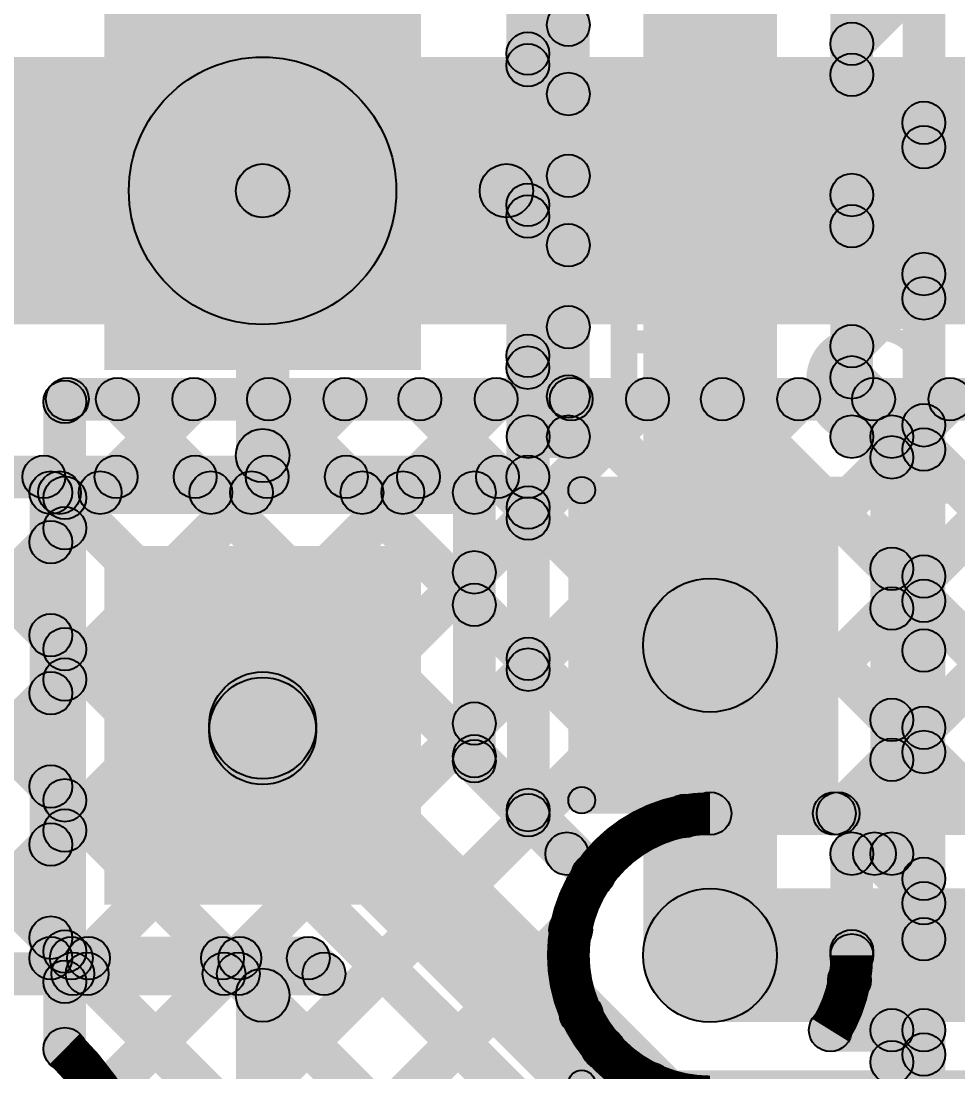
# Model space of a CAD drawing. Header units: millimetres. Extents: x 0.01 to 3.4, y 0.01 to 2.05.
# Drawn here: x 1.2771 to 1.4524, y 1.6212 to 1.8177 of the extents above; entities that cross this region are included whole.
import ezdxf

# ---------------------------------------------------------------- set-up
doc = ezdxf.new("R2010")
doc.units = ezdxf.units.MM
doc.header["$MEASUREMENT"] = 0
for name, color, linetype in [('BottomLayer', 5, 'Continuous'), ('TopLayer', 1, 'Continuous'), ('TopOverlay', 2, 'Continuous'), ('TopPaste', 8, 'Continuous'), ('TopSolder', 216, 'Continuous'), ('ViaHoleLayer', 16, 'Continuous')]:
    doc.layers.add(name, color=color, linetype=linetype)

# ---------------------------------------------------------------- blocks, each defined once
blk = doc.blocks.new('RES_0805_13')
at = {"layer": 'TopLayer'}
for points in [[(-0.06, 0.025), (-0.02, 0.025), (-0.02, -0.025), (-0.06, -0.025)], [(0.02, 0.025), (0.06, 0.025), (0.06, -0.025), (0.02, -0.025)]]:
    blk.add_hatch(color=1, dxfattribs=at).paths.add_polyline_path(points)
at = {"layer": 'TopOverlay'}
h = blk.add_hatch(color=2, dxfattribs=at)
edge = h.paths.add_edge_path()
edge.add_arc((-0.064, 0.029), 0.0025, 0, 360)
h = blk.add_hatch(color=2, dxfattribs=at)
edge = h.paths.add_edge_path()
edge.add_arc((-0.064, 0.029), 0.0025, 0, 360)
for points in [[(0.064, 0.0315), (0.064, 0.0265), (-0.064, 0.0265), (-0.064, 0.0315)], [(-0.0665, 0.029), (-0.0615, 0.029), (-0.0615, -0.029), (-0.0665, -0.029)], [(0.0615, 0.029), (0.0665, 0.029), (0.0665, -0.029), (0.0615, -0.029)], [(0.064, -0.0265), (0.064, -0.0315), (-0.064, -0.0315), (-0.064, -0.0265)]]:
    blk.add_hatch(color=2, dxfattribs=at).paths.add_polyline_path(points)
h = blk.add_hatch(color=2, dxfattribs=at)
edge = h.paths.add_edge_path()
edge.add_arc((0.064, 0.029), 0.0025, 0, 360)
h = blk.add_hatch(color=2, dxfattribs=at)
edge = h.paths.add_edge_path()
edge.add_arc((0.064, 0.029), 0.0025, 0, 360)
h = blk.add_hatch(color=2, dxfattribs=at)
edge = h.paths.add_edge_path()
edge.add_arc((-0.064, -0.029), 0.0025, 0, 360)
h = blk.add_hatch(color=2, dxfattribs=at)
edge = h.paths.add_edge_path()
edge.add_arc((-0.064, -0.029), 0.0025, 0, 360)
h = blk.add_hatch(color=2, dxfattribs=at)
edge = h.paths.add_edge_path()
edge.add_arc((0.064, -0.029), 0.0025, 0, 360)
h = blk.add_hatch(color=2, dxfattribs=at)
edge = h.paths.add_edge_path()
edge.add_arc((0.064, -0.029), 0.0025, 0, 360)
at = {"layer": 'TopPaste'}
for points in [[(-0.06, 0.025), (-0.02, 0.025), (-0.02, -0.025), (-0.06, -0.025)], [(0.02, 0.025), (0.06, 0.025), (0.06, -0.025), (0.02, -0.025)]]:
    blk.add_hatch(color=8, dxfattribs=at).paths.add_polyline_path(points)
at = {"layer": 'TopSolder'}
for points in [[(-0.064, 0.029), (-0.016, 0.029), (-0.016, -0.029), (-0.064, -0.029)], [(0.016, 0.029), (0.064, 0.029), (0.064, -0.029), (0.016, -0.029)]]:
    blk.add_hatch(color=216, dxfattribs=at).paths.add_polyline_path(points)
at = {"layer": 'TopOverlay'}
for centre in [(-0.064, 0.029), (-0.064, 0.029), (0.064, 0.029), (0.064, 0.029), (-0.064, -0.029), (-0.064, -0.029), (0.064, -0.029), (0.064, -0.029)]:
    blk.add_circle(centre, 0.0025, dxfattribs=at)
blk = doc.blocks.new('LTV_844S_43')
at = {"layer": 'TopLayer'}
for points in [[(0.20276, 0.22047), (0.15157, 0.22047), (0.15157, 0.27953), (0.20276, 0.27953)], [(0.20276, 0.12047), (0.15157, 0.12047), (0.15157, 0.17953), (0.20276, 0.17953)]]:
    blk.add_hatch(color=1, dxfattribs=at).paths.add_polyline_path(points)
at = {"layer": 'TopPaste'}
for points in [[(0.20276, 0.22047), (0.15157, 0.22047), (0.15157, 0.27953), (0.20276, 0.27953)], [(0.20276, 0.12047), (0.15157, 0.12047), (0.15157, 0.17953), (0.20276, 0.17953)]]:
    blk.add_hatch(color=8, dxfattribs=at).paths.add_polyline_path(points)
at = {"layer": 'TopSolder'}
for points in [[(0.20676, 0.21647), (0.14757, 0.21647), (0.14757, 0.28353), (0.20676, 0.28353)], [(0.20676, 0.11647), (0.14757, 0.11647), (0.14757, 0.18353), (0.20676, 0.18353)]]:
    blk.add_hatch(color=216, dxfattribs=at).paths.add_polyline_path(points)
blk = doc.blocks.new('RES_0805_48')
at = {"layer": 'TopLayer'}
for points in [[(-0.06, 0.025), (-0.02, 0.025), (-0.02, -0.025), (-0.06, -0.025)], [(0.02, 0.025), (0.06, 0.025), (0.06, -0.025), (0.02, -0.025)]]:
    blk.add_hatch(color=1, dxfattribs=at).paths.add_polyline_path(points)
at = {"layer": 'TopOverlay'}
h = blk.add_hatch(color=2, dxfattribs=at)
edge = h.paths.add_edge_path()
edge.add_arc((-0.064, 0.029), 0.0025, 0, 360)
h = blk.add_hatch(color=2, dxfattribs=at)
edge = h.paths.add_edge_path()
edge.add_arc((-0.064, 0.029), 0.0025, 0, 360)
for points in [[(0.064, 0.0315), (0.064, 0.0265), (-0.064, 0.0265), (-0.064, 0.0315)], [(-0.0665, 0.029), (-0.0615, 0.029), (-0.0615, -0.029), (-0.0665, -0.029)], [(0.0615, 0.029), (0.0665, 0.029), (0.0665, -0.029), (0.0615, -0.029)], [(0.064, -0.0265), (0.064, -0.0315), (-0.064, -0.0315), (-0.064, -0.0265)]]:
    blk.add_hatch(color=2, dxfattribs=at).paths.add_polyline_path(points)
h = blk.add_hatch(color=2, dxfattribs=at)
edge = h.paths.add_edge_path()
edge.add_arc((0.064, 0.029), 0.0025, 0, 360)
h = blk.add_hatch(color=2, dxfattribs=at)
edge = h.paths.add_edge_path()
edge.add_arc((0.064, 0.029), 0.0025, 0, 360)
h = blk.add_hatch(color=2, dxfattribs=at)
edge = h.paths.add_edge_path()
edge.add_arc((-0.064, -0.029), 0.0025, 0, 360)
h = blk.add_hatch(color=2, dxfattribs=at)
edge = h.paths.add_edge_path()
edge.add_arc((-0.064, -0.029), 0.0025, 0, 360)
h = blk.add_hatch(color=2, dxfattribs=at)
edge = h.paths.add_edge_path()
edge.add_arc((0.064, -0.029), 0.0025, 0, 360)
h = blk.add_hatch(color=2, dxfattribs=at)
edge = h.paths.add_edge_path()
edge.add_arc((0.064, -0.029), 0.0025, 0, 360)
at = {"layer": 'TopPaste'}
for points in [[(-0.06, 0.025), (-0.02, 0.025), (-0.02, -0.025), (-0.06, -0.025)], [(0.02, 0.025), (0.06, 0.025), (0.06, -0.025), (0.02, -0.025)]]:
    blk.add_hatch(color=8, dxfattribs=at).paths.add_polyline_path(points)
at = {"layer": 'TopSolder'}
for points in [[(-0.064, 0.029), (-0.016, 0.029), (-0.016, -0.029), (-0.064, -0.029)], [(0.016, 0.029), (0.064, 0.029), (0.064, -0.029), (0.016, -0.029)]]:
    blk.add_hatch(color=216, dxfattribs=at).paths.add_polyline_path(points)
at = {"layer": 'TopOverlay'}
for centre in [(-0.064, 0.029), (-0.064, 0.029), (0.064, 0.029), (0.064, 0.029), (-0.064, -0.029), (-0.064, -0.029), (0.064, -0.029), (0.064, -0.029)]:
    blk.add_circle(centre, 0.0025, dxfattribs=at)

msp = doc.modelspace()

# ---------------------------------------------------------------- hatches: boundary and pattern name
at = {"layer": 'BottomLayer'}
h = msp.add_hatch(color=5, dxfattribs=at)
edge = h.paths.add_edge_path()
edge.add_arc((1.24633, 1.786), 0.0315, 0, 360)
for points in [[(1.24633, 1.761), (1.24633, 1.811), (1.693, 1.811), (1.693, 1.761)], [(1.28816, 1.69177), (1.2825, 1.69743), (1.3349, 1.74983), (1.34056, 1.74417)], [(1.28816, 1.66349), (1.2825, 1.66914), (1.36319, 1.74983), (1.36884, 1.74417)], [(1.28816, 1.72006), (1.2825, 1.72571), (1.30662, 1.74983), (1.31228, 1.74417)], [(1.28816, 1.6352), (1.2825, 1.64086), (1.39147, 1.74983), (1.39713, 1.74417)], [(1.28581, 1.743), (1.28581, 1.751), (1.65952, 1.751), (1.65952, 1.743)], [(1.29528, 1.61404), (1.28962, 1.6197), (1.41976, 1.74983), (1.42541, 1.74417)], [(1.29234, 1.74417), (1.298, 1.74983), (1.38699, 1.66084), (1.38133, 1.65518)], [(1.30358, 1.59405), (1.29792, 1.59971), (1.44804, 1.74983), (1.4537, 1.74417)], [(1.32062, 1.74417), (1.32628, 1.74983), (1.40419, 1.67192), (1.39853, 1.66626)], [(1.34891, 1.74417), (1.35456, 1.74983), (1.43206, 1.67233), (1.42641, 1.66667)], [(1.37719, 1.74417), (1.38285, 1.74983), (1.46035, 1.67233), (1.45469, 1.66667)], [(1.40405, 1.66624), (1.39839, 1.67189), (1.47632, 1.74983), (1.48198, 1.74417)], [(1.40548, 1.74417), (1.41113, 1.74983), (1.48863, 1.67233), (1.48298, 1.66667)], [(1.43277, 1.66667), (1.42711, 1.67233), (1.50461, 1.74983), (1.51027, 1.74417)], [(1.43376, 1.74417), (1.43942, 1.74983), (1.51692, 1.67233), (1.51126, 1.66667)], [(1.28933, 1.62548), (1.28133, 1.62548), (1.28133, 1.74652), (1.28933, 1.74652)], [(1.2825, 1.72572), (1.28816, 1.73138), (1.38473, 1.63481), (1.37907, 1.62916)], [(1.2825, 1.69744), (1.28816, 1.7031), (1.42293, 1.56833), (1.41727, 1.56267)], [(1.2825, 1.66916), (1.28816, 1.67481), (1.39729, 1.56568), (1.39163, 1.56003)], [(1.406, 1.6655), (1.406, 1.6735), (1.54532, 1.6735), (1.54532, 1.6655)], [(1.406, 1.6305), (1.406, 1.6555), (1.629, 1.6555), (1.629, 1.6305)], [(1.30089, 1.56308), (1.29523, 1.56874), (1.37711, 1.65061), (1.38276, 1.64495)], [(1.2825, 1.64087), (1.28816, 1.64653), (1.38389, 1.5508), (1.37823, 1.54514)], [(1.28816, 1.52207), (1.2825, 1.52772), (1.3832, 1.62842), (1.38885, 1.62276)], [(1.39216, 1.61607), (1.39781, 1.62173), (1.45121, 1.56833), (1.44555, 1.56267)]]:
    msp.add_hatch(color=5, dxfattribs=at).paths.add_polyline_path(points)
h = msp.add_hatch(color=5, dxfattribs=at)
edge = h.paths.add_edge_path()
edge.add_arc((1.28533, 1.74652), 0.004, 0, 360)
h = msp.add_hatch(color=5, dxfattribs=at)
edge = h.paths.add_edge_path()
edge.add_arc((1.28581, 1.747), 0.004, 0, 360)
h = msp.add_hatch(color=5, dxfattribs=at)
edge = h.paths.add_edge_path()
edge.add_arc((1.29517, 1.747), 0.004, 0, 360)
h = msp.add_hatch(color=5, dxfattribs=at)
edge = h.paths.add_edge_path()
edge.add_arc((1.30945, 1.747), 0.004, 0, 360)
h = msp.add_hatch(color=5, dxfattribs=at)
edge = h.paths.add_edge_path()
edge.add_arc((1.32345, 1.747), 0.004, 0, 360)
h = msp.add_hatch(color=5, dxfattribs=at)
edge = h.paths.add_edge_path()
edge.add_arc((1.33773, 1.747), 0.004, 0, 360)
h = msp.add_hatch(color=5, dxfattribs=at)
edge = h.paths.add_edge_path()
edge.add_arc((1.35174, 1.747), 0.004, 0, 360)
h = msp.add_hatch(color=5, dxfattribs=at)
edge = h.paths.add_edge_path()
edge.add_arc((1.36602, 1.747), 0.004, 0, 360)
h = msp.add_hatch(color=5, dxfattribs=at)
edge = h.paths.add_edge_path()
edge.add_arc((1.38002, 1.747), 0.004, 0, 360)
h = msp.add_hatch(color=5, dxfattribs=at)
edge = h.paths.add_edge_path()
edge.add_arc((1.3943, 1.747), 0.004, 0, 360)
h = msp.add_hatch(color=5, dxfattribs=at)
edge = h.paths.add_edge_path()
edge.add_arc((1.4083, 1.747), 0.004, 0, 360)
h = msp.add_hatch(color=5, dxfattribs=at)
edge = h.paths.add_edge_path()
edge.add_arc((1.42258, 1.747), 0.004, 0, 360)
h = msp.add_hatch(color=5, dxfattribs=at)
edge = h.paths.add_edge_path()
edge.add_arc((1.43659, 1.747), 0.004, 0, 360)
h = msp.add_hatch(color=5, dxfattribs=at)
edge = h.paths.add_edge_path()
edge.add_arc((1.45087, 1.747), 0.004, 0, 360)
h = msp.add_hatch(color=5, dxfattribs=at)
edge = h.paths.add_edge_path()
edge.add_arc((1.28533, 1.72855), 0.004, 0, 360)
h = msp.add_hatch(color=5, dxfattribs=at)
edge = h.paths.add_edge_path()
edge.add_arc((1.28533, 1.72288), 0.004, 0, 360)
h = msp.add_hatch(color=5, dxfattribs=at)
edge = h.paths.add_edge_path()
edge.add_arc((1.28533, 1.70027), 0.004, 0, 360)
h = msp.add_hatch(color=5, dxfattribs=at)
edge = h.paths.add_edge_path()
edge.add_arc((1.28533, 1.6946), 0.004, 0, 360)
h = msp.add_hatch(color=5, dxfattribs=at)
edge = h.paths.add_edge_path()
edge.add_arc((1.28533, 1.67198), 0.004, 0, 360)
h = msp.add_hatch(color=5, dxfattribs=at)
edge = h.paths.add_edge_path()
edge.add_arc((1.40122, 1.66906), 0.004, 0, 360)
h = msp.add_hatch(color=5, dxfattribs=at)
edge = h.paths.add_edge_path()
edge.add_arc((1.40136, 1.66909), 0.004, 0, 360)
h = msp.add_hatch(color=5, dxfattribs=at)
edge = h.paths.add_edge_path()
edge.add_arc((1.406, 1.6695), 0.004, 0, 360)
h = msp.add_hatch(color=5, dxfattribs=at)
edge = h.paths.add_edge_path()
edge.add_arc((1.406, 1.6695), 0.004, 0, 360)
h = msp.add_hatch(color=5, dxfattribs=at)
edge = h.paths.add_edge_path()
edge.add_arc((1.42924, 1.6695), 0.004, 0, 360)
h = msp.add_hatch(color=5, dxfattribs=at)
edge = h.paths.add_edge_path()
edge.add_arc((1.42994, 1.6695), 0.004, 0, 360)
h = msp.add_hatch(color=5, dxfattribs=at)
edge = h.paths.add_edge_path()
edge.add_arc((1.28533, 1.66632), 0.004, 0, 360)
h = msp.add_hatch(color=5, dxfattribs=at)
edge = h.paths.add_edge_path()
edge.add_arc((1.38416, 1.65801), 0.004, 0, 360)
h = msp.add_hatch(color=5, dxfattribs=at)
edge = h.paths.add_edge_path()
edge.add_arc((1.406, 1.643), 0.0125, 0, 360)
h = msp.add_hatch(color=5, dxfattribs=at)
edge = h.paths.add_edge_path()
edge.add_arc((1.406, 1.643), 0.01181, 0, 360)
h = msp.add_hatch(color=5, dxfattribs=at)
edge = h.paths.add_edge_path()
edge.add_arc((1.37994, 1.64778), 0.004, 0, 360)
h = msp.add_hatch(color=5, dxfattribs=at)
edge = h.paths.add_edge_path()
edge.add_arc((1.28533, 1.6437), 0.004, 0, 360)
h = msp.add_hatch(color=5, dxfattribs=at)
edge = h.paths.add_edge_path()
edge.add_arc((1.28533, 1.63803), 0.004, 0, 360)
h = msp.add_hatch(color=5, dxfattribs=at)
edge = h.paths.add_edge_path()
edge.add_arc((1.3819, 1.63199), 0.004, 0, 360)
h = msp.add_hatch(color=5, dxfattribs=at)
edge = h.paths.add_edge_path()
edge.add_arc((1.38602, 1.62559), 0.004, 0, 360)
h = msp.add_hatch(color=5, dxfattribs=at)
edge = h.paths.add_edge_path()
edge.add_arc((1.28533, 1.62548), 0.004, 0, 360)
h = msp.add_hatch(color=5, dxfattribs=at)
edge = h.paths.add_edge_path()
edge.add_arc((1.28533, 1.62548), 0.004, 0, 360)
h = msp.add_hatch(color=5, dxfattribs=at)
edge = h.paths.add_edge_path()
edge.add_arc((1.39499, 1.6189), 0.004, 0, 360)
at = {"layer": 'TopLayer'}
for points in [[(1.00476, 1.91861), (1.01042, 1.92427), (1.28557, 1.64912), (1.27991, 1.64346)], [(1.4185, 1.701), (1.3935, 1.701), (1.3935, 1.842), (1.4185, 1.842)], [(1.4365, 1.74), (1.4285, 1.74), (1.4285, 1.842), (1.4365, 1.842)], [(1.37592, 1.73247), (1.36792, 1.73247), (1.36792, 1.8386), (1.37592, 1.8386)], [(1.32733, 1.786), (1.31733, 1.786), (1.31733, 1.83553), (1.32733, 1.83553)], [(1.3835, 1.74), (1.3755, 1.74), (1.3755, 1.83102), (1.3835, 1.83102)], [(1.43533, 1.81066), (1.42967, 1.81631), (1.44317, 1.82981), (1.44883, 1.82416)], [(1.45, 1.7), (1.442, 1.7), (1.442, 1.82885), (1.45, 1.82885)], [(1.37475, 1.80665), (1.36909, 1.8123), (1.37667, 1.81988), (1.38233, 1.81422)], [(1.36909, 1.80884), (1.37475, 1.8145), (1.38233, 1.80692), (1.37667, 1.80126)], [(1.24633, 1.761), (1.24633, 1.811), (1.32233, 1.811), (1.32233, 1.761)], [(1.42967, 1.80483), (1.43533, 1.81049), (1.44883, 1.79699), (1.44317, 1.79133)], [(1.43533, 1.78237), (1.42967, 1.78803), (1.44317, 1.80153), (1.44883, 1.79587)], [(1.32233, 1.781), (1.32233, 1.791), (1.36792, 1.791), (1.36792, 1.781)], [(1.37475, 1.77836), (1.36909, 1.78402), (1.37667, 1.7916), (1.38233, 1.78594)], [(1.32733, 1.73647), (1.31733, 1.73647), (1.31733, 1.786), (1.32733, 1.786)], [(1.36909, 1.78055), (1.37475, 1.78621), (1.38233, 1.77863), (1.37667, 1.77298)], [(1.42967, 1.77654), (1.43533, 1.7822), (1.44883, 1.7687), (1.44317, 1.76304)], [(1.43533, 1.75409), (1.42967, 1.75974), (1.44317, 1.77324), (1.44883, 1.76759)], [(1.37475, 1.75008), (1.36909, 1.75573), (1.37667, 1.76331), (1.38233, 1.75766)], [(1.36909, 1.75227), (1.37475, 1.75793), (1.38233, 1.75035), (1.37667, 1.74469)], [(1.42967, 1.74826), (1.43533, 1.75392), (1.44883, 1.74042), (1.44317, 1.73476)], [(1.372, 1.736), (1.372, 1.744), (1.3795, 1.744), (1.3795, 1.736)], [(1.4325, 1.736), (1.4325, 1.744), (1.44, 1.744), (1.44, 1.736)], [(1.44283, 1.7333), (1.43717, 1.73896), (1.44317, 1.74496), (1.44883, 1.7393)], [(1.21753, 1.73413), (1.22319, 1.73979), (1.28557, 1.6774), (1.27991, 1.67175)], [(1.376, 1.66922), (1.368, 1.66922), (1.368, 1.74), (1.376, 1.74)], [(1.444, 1.662), (1.436, 1.662), (1.436, 1.74), (1.444, 1.74)], [(1.27274, 1.72847), (1.27274, 1.73647), (1.37192, 1.73647), (1.37192, 1.72847)], [(1.25166, 1.72828), (1.25732, 1.73394), (1.28557, 1.70569), (1.27991, 1.70003)], [(1.27858, 1.72964), (1.28424, 1.7353), (1.28718, 1.73236), (1.28153, 1.7267)], [(1.2948, 1.7267), (1.28915, 1.73236), (1.29209, 1.7353), (1.29775, 1.72964)], [(1.30687, 1.72964), (1.31252, 1.7353), (1.31547, 1.73236), (1.30981, 1.7267)], [(1.32309, 1.7267), (1.31743, 1.73236), (1.32038, 1.7353), (1.32603, 1.72964)], [(1.33515, 1.72964), (1.34081, 1.7353), (1.34375, 1.73236), (1.3381, 1.7267)], [(1.35137, 1.7267), (1.34571, 1.73236), (1.34866, 1.7353), (1.35432, 1.72964)], [(1.36344, 1.72964), (1.36909, 1.7353), (1.37483, 1.72956), (1.36917, 1.72391)], [(1.28274, 1.72553), (1.28274, 1.73353), (1.36192, 1.73353), (1.36192, 1.72553)], [(1.28674, 1.64247), (1.27874, 1.64247), (1.27874, 1.72953), (1.28674, 1.72953)], [(1.36592, 1.6793), (1.35792, 1.6793), (1.35792, 1.72953), (1.36592, 1.72953)], [(1.36475, 1.71179), (1.35909, 1.71745), (1.36917, 1.72753), (1.37483, 1.72187)], [(1.01042, 1.44232), (1.00476, 1.44797), (1.27991, 1.72312), (1.28557, 1.71746)], [(1.43717, 1.71248), (1.44283, 1.71813), (1.44883, 1.71213), (1.44317, 1.70648)], [(1.44283, 1.70502), (1.43717, 1.71068), (1.44317, 1.71668), (1.44883, 1.71102)], [(1.35909, 1.7057), (1.36475, 1.71136), (1.37483, 1.70128), (1.36917, 1.69562)], [(1.4185, 1.643), (1.3935, 1.643), (1.3935, 1.701), (1.4185, 1.701)], [(1.36475, 1.68351), (1.35909, 1.68917), (1.36917, 1.69924), (1.37483, 1.69359)], [(1.45, 1.646), (1.442, 1.646), (1.442, 1.7), (1.45, 1.7)], [(1.45, 1.646), (1.442, 1.646), (1.442, 1.7), (1.45, 1.7)], [(1.23249, 1.63611), (1.22684, 1.64176), (1.27991, 1.69484), (1.28557, 1.68918)], [(1.31526, 1.67788), (1.3294, 1.69202), (1.41307, 1.60835), (1.39893, 1.59421)], [(1.43717, 1.68419), (1.44283, 1.68985), (1.44883, 1.68385), (1.44317, 1.67819)], [(1.44283, 1.67673), (1.43717, 1.68239), (1.44317, 1.68839), (1.44883, 1.68273)], [(1.33233, 1.68495), (1.31233, 1.68495), (1.31233, 1.686), (1.33233, 1.686)], [(1.35909, 1.67742), (1.36475, 1.68307), (1.37483, 1.673), (1.36917, 1.66734)], [(1.35909, 1.67647), (1.36475, 1.68213), (1.37483, 1.67205), (1.36917, 1.66639)], [(1.36917, 1.66639), (1.37483, 1.67205), (1.38205, 1.66483), (1.37639, 1.65917)], [(1.26187, 1.63719), (1.25621, 1.64285), (1.27991, 1.66655), (1.28557, 1.6609)], [(1.4325, 1.658), (1.4325, 1.666), (1.44, 1.666), (1.44, 1.658)], [(1.43391, 1.65917), (1.43956, 1.66483), (1.44883, 1.65556), (1.44317, 1.64991)], [(1.4365, 1.643), (1.4285, 1.643), (1.4285, 1.662), (1.4365, 1.662)], [(1.43533, 1.64095), (1.42967, 1.64661), (1.44317, 1.66011), (1.44883, 1.65445)], [(1.27991, 1.64346), (1.28557, 1.64912), (1.28939, 1.6453), (1.28373, 1.63964)], [(1.28274, 1.63847), (1.28274, 1.64647), (1.33087, 1.64647), (1.33087, 1.63847)], [(1.28373, 1.63964), (1.28939, 1.6453), (1.29233, 1.64236), (1.28667, 1.6367)], [(1.28966, 1.6367), (1.284, 1.64236), (1.28694, 1.6453), (1.2926, 1.63964)], [(1.31201, 1.63964), (1.31767, 1.6453), (1.32062, 1.64236), (1.31496, 1.6367)], [(1.31794, 1.6367), (1.31228, 1.64236), (1.31523, 1.6453), (1.32088, 1.63964)], [(1.32804, 1.63964), (1.3337, 1.6453), (1.33664, 1.64236), (1.33098, 1.6367)], [(1.45, 1.39748), (1.442, 1.39748), (1.442, 1.646), (1.45, 1.646)], [(1.27274, 1.63553), (1.27274, 1.64353), (1.33381, 1.64353), (1.33381, 1.63553)], [(1.42926, 1.63553), (1.43492, 1.64119), (1.44883, 1.62728), (1.44317, 1.62162)], [(1.32733, 1.586), (1.31733, 1.586), (1.31733, 1.63553), (1.32733, 1.63553)], [(1.4285, 1.625), (1.4285, 1.633), (1.44, 1.633), (1.44, 1.625)], [(1.44283, 1.62017), (1.43717, 1.62582), (1.44317, 1.63182), (1.44883, 1.62617)], [(1.444, 1.551), (1.436, 1.551), (1.436, 1.629), (1.444, 1.629)]]:
    msp.add_hatch(color=1, dxfattribs=at).paths.add_polyline_path(points)
h = msp.add_hatch(color=1, dxfattribs=at)
edge = h.paths.add_edge_path()
edge.add_arc((1.3795, 1.81705), 0.004, 0, 360)
h = msp.add_hatch(color=1, dxfattribs=at)
edge = h.paths.add_edge_path()
edge.add_arc((1.24633, 1.786), 0.0315, 0, 360)
h = msp.add_hatch(color=1, dxfattribs=at)
edge = h.paths.add_edge_path()
edge.add_arc((1.4325, 1.81348), 0.004, 0, 360)
h = msp.add_hatch(color=1, dxfattribs=at)
edge = h.paths.add_edge_path()
edge.add_arc((1.37192, 1.81167), 0.004, 0, 360)
h = msp.add_hatch(color=1, dxfattribs=at)
edge = h.paths.add_edge_path()
edge.add_arc((1.37192, 1.80947), 0.004, 0, 360)
h = msp.add_hatch(color=1, dxfattribs=at)
edge = h.paths.add_edge_path()
edge.add_arc((1.32233, 1.786), 0.025, 0, 360)
h = msp.add_hatch(color=1, dxfattribs=at)
edge = h.paths.add_edge_path()
edge.add_arc((1.32233, 1.786), 0.025, 0, 360)
h = msp.add_hatch(color=1, dxfattribs=at)
edge = h.paths.add_edge_path()
edge.add_arc((1.32233, 1.786), 0.025, 0, 360)
h = msp.add_hatch(color=1, dxfattribs=at)
edge = h.paths.add_edge_path()
edge.add_arc((1.4325, 1.80766), 0.004, 0, 360)
h = msp.add_hatch(color=1, dxfattribs=at)
edge = h.paths.add_edge_path()
edge.add_arc((1.3795, 1.80409), 0.004, 0, 360)
h = msp.add_hatch(color=1, dxfattribs=at)
edge = h.paths.add_edge_path()
edge.add_arc((1.446, 1.7987), 0.004, 0, 360)
h = msp.add_hatch(color=1, dxfattribs=at)
edge = h.paths.add_edge_path()
edge.add_arc((1.446, 1.79416), 0.004, 0, 360)
h = msp.add_hatch(color=1, dxfattribs=at)
edge = h.paths.add_edge_path()
edge.add_arc((1.3795, 1.78877), 0.004, 0, 360)
h = msp.add_hatch(color=1, dxfattribs=at)
edge = h.paths.add_edge_path()
edge.add_arc((1.32233, 1.786), 0.005, 0, 360)
h = msp.add_hatch(color=1, dxfattribs=at)
edge = h.paths.add_edge_path()
edge.add_arc((1.32233, 1.786), 0.005, 0, 360)
h = msp.add_hatch(color=1, dxfattribs=at)
edge = h.paths.add_edge_path()
edge.add_arc((1.32233, 1.786), 0.005, 0, 360)
h = msp.add_hatch(color=1, dxfattribs=at)
edge = h.paths.add_edge_path()
edge.add_arc((1.36792, 1.786), 0.005, 0, 360)
h = msp.add_hatch(color=1, dxfattribs=at)
edge = h.paths.add_edge_path()
edge.add_arc((1.4325, 1.7852), 0.004, 0, 360)
h = msp.add_hatch(color=1, dxfattribs=at)
edge = h.paths.add_edge_path()
edge.add_arc((1.37192, 1.78338), 0.004, 0, 360)
h = msp.add_hatch(color=1, dxfattribs=at)
edge = h.paths.add_edge_path()
edge.add_arc((1.37192, 1.78119), 0.004, 0, 360)
h = msp.add_hatch(color=1, dxfattribs=at)
edge = h.paths.add_edge_path()
edge.add_arc((1.4325, 1.77937), 0.004, 0, 360)
h = msp.add_hatch(color=1, dxfattribs=at)
edge = h.paths.add_edge_path()
edge.add_arc((1.3795, 1.7758), 0.004, 0, 360)
h = msp.add_hatch(color=1, dxfattribs=at)
edge = h.paths.add_edge_path()
edge.add_arc((1.446, 1.77042), 0.004, 0, 360)
h = msp.add_hatch(color=1, dxfattribs=at)
edge = h.paths.add_edge_path()
edge.add_arc((1.446, 1.76587), 0.004, 0, 360)
h = msp.add_hatch(color=1, dxfattribs=at)
edge = h.paths.add_edge_path()
edge.add_arc((1.3795, 1.76048), 0.004, 0, 360)
h = msp.add_hatch(color=1, dxfattribs=at)
edge = h.paths.add_edge_path()
edge.add_arc((1.4325, 1.75692), 0.004, 0, 360)
h = msp.add_hatch(color=1, dxfattribs=at)
edge = h.paths.add_edge_path()
edge.add_arc((1.37192, 1.7551), 0.004, 0, 360)
h = msp.add_hatch(color=1, dxfattribs=at)
edge = h.paths.add_edge_path()
edge.add_arc((1.37192, 1.75291), 0.004, 0, 360)
h = msp.add_hatch(color=1, dxfattribs=at)
edge = h.paths.add_edge_path()
edge.add_arc((1.4325, 1.75109), 0.004, 0, 360)
h = msp.add_hatch(color=1, dxfattribs=at)
edge = h.paths.add_edge_path()
edge.add_arc((1.3795, 1.74752), 0.004, 0, 360)
h = msp.add_hatch(color=1, dxfattribs=at)
edge = h.paths.add_edge_path()
edge.add_arc((1.446, 1.74213), 0.004, 0, 360)
h = msp.add_hatch(color=1, dxfattribs=at)
edge = h.paths.add_edge_path()
edge.add_arc((1.372, 1.74), 0.004, 0, 360)
h = msp.add_hatch(color=1, dxfattribs=at)
edge = h.paths.add_edge_path()
edge.add_arc((1.372, 1.74), 0.004, 0, 360)
h = msp.add_hatch(color=1, dxfattribs=at)
edge = h.paths.add_edge_path()
edge.add_arc((1.3795, 1.74), 0.004, 0, 360)
h = msp.add_hatch(color=1, dxfattribs=at)
edge = h.paths.add_edge_path()
edge.add_arc((1.3795, 1.74), 0.004, 0, 360)
h = msp.add_hatch(color=1, dxfattribs=at)
edge = h.paths.add_edge_path()
edge.add_arc((1.4325, 1.74), 0.004, 0, 360)
h = msp.add_hatch(color=1, dxfattribs=at)
edge = h.paths.add_edge_path()
edge.add_arc((1.4325, 1.74), 0.004, 0, 360)
h = msp.add_hatch(color=1, dxfattribs=at)
edge = h.paths.add_edge_path()
edge.add_arc((1.44, 1.74), 0.004, 0, 360)
h = msp.add_hatch(color=1, dxfattribs=at)
edge = h.paths.add_edge_path()
edge.add_arc((1.44, 1.74), 0.004, 0, 360)
h = msp.add_hatch(color=1, dxfattribs=at)
edge = h.paths.add_edge_path()
edge.add_arc((1.32233, 1.73647), 0.005, 0, 360)
h = msp.add_hatch(color=1, dxfattribs=at)
edge = h.paths.add_edge_path()
edge.add_arc((1.44, 1.73613), 0.004, 0, 360)
h = msp.add_hatch(color=1, dxfattribs=at)
edge = h.paths.add_edge_path()
edge.add_arc((1.446, 1.73759), 0.004, 0, 360)
h = msp.add_hatch(color=1, dxfattribs=at)
edge = h.paths.add_edge_path()
edge.add_arc((1.28141, 1.73247), 0.004, 0, 360)
h = msp.add_hatch(color=1, dxfattribs=at)
edge = h.paths.add_edge_path()
edge.add_arc((1.29492, 1.73247), 0.004, 0, 360)
h = msp.add_hatch(color=1, dxfattribs=at)
edge = h.paths.add_edge_path()
edge.add_arc((1.3097, 1.73247), 0.004, 0, 360)
h = msp.add_hatch(color=1, dxfattribs=at)
edge = h.paths.add_edge_path()
edge.add_arc((1.3232, 1.73247), 0.004, 0, 360)
h = msp.add_hatch(color=1, dxfattribs=at)
edge = h.paths.add_edge_path()
edge.add_arc((1.33798, 1.73247), 0.004, 0, 360)
h = msp.add_hatch(color=1, dxfattribs=at)
edge = h.paths.add_edge_path()
edge.add_arc((1.35149, 1.73247), 0.004, 0, 360)
h = msp.add_hatch(color=1, dxfattribs=at)
edge = h.paths.add_edge_path()
edge.add_arc((1.36626, 1.73247), 0.004, 0, 360)
h = msp.add_hatch(color=1, dxfattribs=at)
edge = h.paths.add_edge_path()
edge.add_arc((1.37192, 1.73247), 0.004, 0, 360)
h = msp.add_hatch(color=1, dxfattribs=at)
edge = h.paths.add_edge_path()
edge.add_arc((1.37192, 1.73247), 0.004, 0, 360)
h = msp.add_hatch(color=1, dxfattribs=at)
edge = h.paths.add_edge_path()
edge.add_arc((1.28274, 1.72953), 0.004, 0, 360)
h = msp.add_hatch(color=1, dxfattribs=at)
edge = h.paths.add_edge_path()
edge.add_arc((1.28274, 1.72953), 0.004, 0, 360)
h = msp.add_hatch(color=1, dxfattribs=at)
edge = h.paths.add_edge_path()
edge.add_arc((1.28436, 1.72953), 0.004, 0, 360)
h = msp.add_hatch(color=1, dxfattribs=at)
edge = h.paths.add_edge_path()
edge.add_arc((1.29197, 1.72953), 0.004, 0, 360)
h = msp.add_hatch(color=1, dxfattribs=at)
edge = h.paths.add_edge_path()
edge.add_arc((1.31264, 1.72953), 0.004, 0, 360)
h = msp.add_hatch(color=1, dxfattribs=at)
edge = h.paths.add_edge_path()
edge.add_arc((1.32026, 1.72953), 0.004, 0, 360)
h = msp.add_hatch(color=1, dxfattribs=at)
edge = h.paths.add_edge_path()
edge.add_arc((1.34092, 1.72953), 0.004, 0, 360)
h = msp.add_hatch(color=1, dxfattribs=at)
edge = h.paths.add_edge_path()
edge.add_arc((1.34854, 1.72953), 0.004, 0, 360)
h = msp.add_hatch(color=1, dxfattribs=at)
edge = h.paths.add_edge_path()
edge.add_arc((1.36192, 1.72953), 0.004, 0, 360)
h = msp.add_hatch(color=1, dxfattribs=at)
edge = h.paths.add_edge_path()
edge.add_arc((1.36192, 1.72953), 0.004, 0, 360)
h = msp.add_hatch(color=1, dxfattribs=at)
edge = h.paths.add_edge_path()
edge.add_arc((1.372, 1.72674), 0.004, 0, 360)
h = msp.add_hatch(color=1, dxfattribs=at)
edge = h.paths.add_edge_path()
edge.add_arc((1.372, 1.7247), 0.004, 0, 360)
h = msp.add_hatch(color=1, dxfattribs=at)
edge = h.paths.add_edge_path()
edge.add_arc((1.28274, 1.72029), 0.004, 0, 360)
h = msp.add_hatch(color=1, dxfattribs=at)
edge = h.paths.add_edge_path()
edge.add_arc((1.36192, 1.71462), 0.004, 0, 360)
h = msp.add_hatch(color=1, dxfattribs=at)
edge = h.paths.add_edge_path()
edge.add_arc((1.44, 1.7153), 0.004, 0, 360)
h = msp.add_hatch(color=1, dxfattribs=at)
edge = h.paths.add_edge_path()
edge.add_arc((1.446, 1.71385), 0.004, 0, 360)
h = msp.add_hatch(color=1, dxfattribs=at)
edge = h.paths.add_edge_path()
edge.add_arc((1.36192, 1.70853), 0.004, 0, 360)
h = msp.add_hatch(color=1, dxfattribs=at)
edge = h.paths.add_edge_path()
edge.add_arc((1.406, 1.701), 0.0125, 0, 360)
h = msp.add_hatch(color=1, dxfattribs=at)
edge = h.paths.add_edge_path()
edge.add_arc((1.406, 1.701), 0.0125, 0, 360)
h = msp.add_hatch(color=1, dxfattribs=at)
edge = h.paths.add_edge_path()
edge.add_arc((1.446, 1.7093), 0.004, 0, 360)
h = msp.add_hatch(color=1, dxfattribs=at)
edge = h.paths.add_edge_path()
edge.add_arc((1.44, 1.70785), 0.004, 0, 360)
h = msp.add_hatch(color=1, dxfattribs=at)
edge = h.paths.add_edge_path()
edge.add_arc((1.28274, 1.70286), 0.004, 0, 360)
h = msp.add_hatch(color=1, dxfattribs=at)
edge = h.paths.add_edge_path()
edge.add_arc((1.372, 1.69845), 0.004, 0, 360)
h = msp.add_hatch(color=1, dxfattribs=at)
edge = h.paths.add_edge_path()
edge.add_arc((1.446, 1.7), 0.004, 0, 360)
h = msp.add_hatch(color=1, dxfattribs=at)
edge = h.paths.add_edge_path()
edge.add_arc((1.446, 1.7), 0.004, 0, 360)
h = msp.add_hatch(color=1, dxfattribs=at)
edge = h.paths.add_edge_path()
edge.add_arc((1.446, 1.7), 0.004, 0, 360)
h = msp.add_hatch(color=1, dxfattribs=at)
edge = h.paths.add_edge_path()
edge.add_arc((1.372, 1.69642), 0.004, 0, 360)
h = msp.add_hatch(color=1, dxfattribs=at)
edge = h.paths.add_edge_path()
edge.add_arc((1.28274, 1.69201), 0.004, 0, 360)
h = msp.add_hatch(color=1, dxfattribs=at)
edge = h.paths.add_edge_path()
edge.add_arc((1.32233, 1.686), 0.01, 0, 360)
h = msp.add_hatch(color=1, dxfattribs=at)
edge = h.paths.add_edge_path()
edge.add_arc((1.32233, 1.68495), 0.01, 0, 360)
h = msp.add_hatch(color=1, dxfattribs=at)
edge = h.paths.add_edge_path()
edge.add_arc((1.32233, 1.68495), 0.01, 0, 360)
h = msp.add_hatch(color=1, dxfattribs=at)
edge = h.paths.add_edge_path()
edge.add_arc((1.44, 1.68702), 0.004, 0, 360)
h = msp.add_hatch(color=1, dxfattribs=at)
edge = h.paths.add_edge_path()
edge.add_arc((1.36192, 1.68634), 0.004, 0, 360)
h = msp.add_hatch(color=1, dxfattribs=at)
edge = h.paths.add_edge_path()
edge.add_arc((1.446, 1.68556), 0.004, 0, 360)
h = msp.add_hatch(color=1, dxfattribs=at)
edge = h.paths.add_edge_path()
edge.add_arc((1.446, 1.68102), 0.004, 0, 360)
h = msp.add_hatch(color=1, dxfattribs=at)
edge = h.paths.add_edge_path()
edge.add_arc((1.36192, 1.68025), 0.004, 0, 360)
h = msp.add_hatch(color=1, dxfattribs=at)
edge = h.paths.add_edge_path()
edge.add_arc((1.36192, 1.6793), 0.004, 0, 360)
h = msp.add_hatch(color=1, dxfattribs=at)
edge = h.paths.add_edge_path()
edge.add_arc((1.36192, 1.6793), 0.004, 0, 360)
h = msp.add_hatch(color=1, dxfattribs=at)
edge = h.paths.add_edge_path()
edge.add_arc((1.44, 1.67956), 0.004, 0, 360)
h = msp.add_hatch(color=1, dxfattribs=at)
edge = h.paths.add_edge_path()
edge.add_arc((1.28274, 1.67457), 0.004, 0, 360)
h = msp.add_hatch(color=1, dxfattribs=at)
edge = h.paths.add_edge_path()
edge.add_arc((1.372, 1.67017), 0.004, 0, 360)
h = msp.add_hatch(color=1, dxfattribs=at)
edge = h.paths.add_edge_path()
edge.add_arc((1.372, 1.66922), 0.004, 0, 360)
h = msp.add_hatch(color=1, dxfattribs=at)
edge = h.paths.add_edge_path()
edge.add_arc((1.372, 1.66922), 0.004, 0, 360)
h = msp.add_hatch(color=1, dxfattribs=at)
edge = h.paths.add_edge_path()
edge.add_arc((1.372, 1.66922), 0.004, 0, 360)
h = msp.add_hatch(color=1, dxfattribs=at)
edge = h.paths.add_edge_path()
edge.add_arc((1.28274, 1.66372), 0.004, 0, 360)
h = msp.add_hatch(color=1, dxfattribs=at)
edge = h.paths.add_edge_path()
edge.add_arc((1.37922, 1.662), 0.004, 0, 360)
h = msp.add_hatch(color=1, dxfattribs=at)
edge = h.paths.add_edge_path()
edge.add_arc((1.4325, 1.662), 0.004, 0, 360)
h = msp.add_hatch(color=1, dxfattribs=at)
edge = h.paths.add_edge_path()
edge.add_arc((1.4325, 1.662), 0.004, 0, 360)
h = msp.add_hatch(color=1, dxfattribs=at)
edge = h.paths.add_edge_path()
edge.add_arc((1.43674, 1.662), 0.004, 0, 360)
h = msp.add_hatch(color=1, dxfattribs=at)
edge = h.paths.add_edge_path()
edge.add_arc((1.44, 1.662), 0.004, 0, 360)
h = msp.add_hatch(color=1, dxfattribs=at)
edge = h.paths.add_edge_path()
edge.add_arc((1.44, 1.662), 0.004, 0, 360)
h = msp.add_hatch(color=1, dxfattribs=at)
edge = h.paths.add_edge_path()
edge.add_arc((1.446, 1.65728), 0.004, 0, 360)
h = msp.add_hatch(color=1, dxfattribs=at)
edge = h.paths.add_edge_path()
edge.add_arc((1.406, 1.643), 0.0125, 0, 360)
h = msp.add_hatch(color=1, dxfattribs=at)
edge = h.paths.add_edge_path()
edge.add_arc((1.446, 1.65274), 0.004, 0, 360)
h = msp.add_hatch(color=1, dxfattribs=at)
edge = h.paths.add_edge_path()
edge.add_arc((1.406, 1.643), 0.01181, 0, 360)
h = msp.add_hatch(color=1, dxfattribs=at)
edge = h.paths.add_edge_path()
edge.add_arc((1.28274, 1.64629), 0.004, 0, 360)
h = msp.add_hatch(color=1, dxfattribs=at)
edge = h.paths.add_edge_path()
edge.add_arc((1.28274, 1.64629), 0.004, 0, 360)
h = msp.add_hatch(color=1, dxfattribs=at)
edge = h.paths.add_edge_path()
edge.add_arc((1.446, 1.646), 0.004, 0, 360)
h = msp.add_hatch(color=1, dxfattribs=at)
edge = h.paths.add_edge_path()
edge.add_arc((1.446, 1.646), 0.004, 0, 360)
h = msp.add_hatch(color=1, dxfattribs=at)
edge = h.paths.add_edge_path()
edge.add_arc((1.446, 1.646), 0.004, 0, 360)
h = msp.add_hatch(color=1, dxfattribs=at)
edge = h.paths.add_edge_path()
edge.add_arc((1.4325, 1.64378), 0.004, 0, 360)
h = msp.add_hatch(color=1, dxfattribs=at)
edge = h.paths.add_edge_path()
edge.add_arc((1.28274, 1.64247), 0.004, 0, 360)
h = msp.add_hatch(color=1, dxfattribs=at)
edge = h.paths.add_edge_path()
edge.add_arc((1.28274, 1.64247), 0.004, 0, 360)
h = msp.add_hatch(color=1, dxfattribs=at)
edge = h.paths.add_edge_path()
edge.add_arc((1.28656, 1.64247), 0.004, 0, 360)
h = msp.add_hatch(color=1, dxfattribs=at)
edge = h.paths.add_edge_path()
edge.add_arc((1.28656, 1.64247), 0.004, 0, 360)
h = msp.add_hatch(color=1, dxfattribs=at)
edge = h.paths.add_edge_path()
edge.add_arc((1.28977, 1.64247), 0.004, 0, 360)
h = msp.add_hatch(color=1, dxfattribs=at)
edge = h.paths.add_edge_path()
edge.add_arc((1.31484, 1.64247), 0.004, 0, 360)
h = msp.add_hatch(color=1, dxfattribs=at)
edge = h.paths.add_edge_path()
edge.add_arc((1.31806, 1.64247), 0.004, 0, 360)
h = msp.add_hatch(color=1, dxfattribs=at)
edge = h.paths.add_edge_path()
edge.add_arc((1.33087, 1.64247), 0.004, 0, 360)
h = msp.add_hatch(color=1, dxfattribs=at)
edge = h.paths.add_edge_path()
edge.add_arc((1.33087, 1.64247), 0.004, 0, 360)
h = msp.add_hatch(color=1, dxfattribs=at)
edge = h.paths.add_edge_path()
edge.add_arc((1.4325, 1.643), 0.004, 0, 360)
h = msp.add_hatch(color=1, dxfattribs=at)
edge = h.paths.add_edge_path()
edge.add_arc((1.4325, 1.643), 0.004, 0, 360)
h = msp.add_hatch(color=1, dxfattribs=at)
edge = h.paths.add_edge_path()
edge.add_arc((1.28683, 1.63953), 0.004, 0, 360)
h = msp.add_hatch(color=1, dxfattribs=at)
edge = h.paths.add_edge_path()
edge.add_arc((1.2895, 1.63953), 0.004, 0, 360)
h = msp.add_hatch(color=1, dxfattribs=at)
edge = h.paths.add_edge_path()
edge.add_arc((1.31511, 1.63953), 0.004, 0, 360)
h = msp.add_hatch(color=1, dxfattribs=at)
edge = h.paths.add_edge_path()
edge.add_arc((1.31779, 1.63953), 0.004, 0, 360)
h = msp.add_hatch(color=1, dxfattribs=at)
edge = h.paths.add_edge_path()
edge.add_arc((1.33381, 1.63953), 0.004, 0, 360)
h = msp.add_hatch(color=1, dxfattribs=at)
edge = h.paths.add_edge_path()
edge.add_arc((1.33381, 1.63953), 0.004, 0, 360)
h = msp.add_hatch(color=1, dxfattribs=at)
edge = h.paths.add_edge_path()
edge.add_arc((1.43209, 1.63836), 0.004, 0, 360)
h = msp.add_hatch(color=1, dxfattribs=at)
edge = h.paths.add_edge_path()
edge.add_arc((1.32233, 1.63553), 0.005, 0, 360)
h = msp.add_hatch(color=1, dxfattribs=at)
edge = h.paths.add_edge_path()
edge.add_arc((1.4285, 1.629), 0.004, 0, 360)
h = msp.add_hatch(color=1, dxfattribs=at)
edge = h.paths.add_edge_path()
edge.add_arc((1.4285, 1.629), 0.004, 0, 360)
h = msp.add_hatch(color=1, dxfattribs=at)
edge = h.paths.add_edge_path()
edge.add_arc((1.44, 1.629), 0.004, 0, 360)
h = msp.add_hatch(color=1, dxfattribs=at)
edge = h.paths.add_edge_path()
edge.add_arc((1.44, 1.629), 0.004, 0, 360)
h = msp.add_hatch(color=1, dxfattribs=at)
edge = h.paths.add_edge_path()
edge.add_arc((1.446, 1.62899), 0.004, 0, 360)
h = msp.add_hatch(color=1, dxfattribs=at)
edge = h.paths.add_edge_path()
edge.add_arc((1.446, 1.62445), 0.004, 0, 360)
h = msp.add_hatch(color=1, dxfattribs=at)
edge = h.paths.add_edge_path()
edge.add_arc((1.44, 1.62299), 0.004, 0, 360)
at = {"layer": 'ViaHoleLayer'}
h = msp.add_hatch(color=16, dxfattribs=at)
edge = h.paths.add_edge_path()
edge.add_arc((1.406, 1.643), 0.00591, 0, 360)

# ---------------------------------------------------------------- linework, layer by layer
at = {"layer": 'BottomLayer', "const_width": 0.008}
for points in [[(1.406, 1.6165, -1), (1.406, 1.6695)], [(1.28533, 1.62548, -0.200509), (1.30183, 1.586)]]:
    msp.add_lwpolyline(points, format="xyb", dxfattribs=at)
at = {"layer": 'BottomLayer'}
for centre, radius in [((1.28533, 1.74652), 0.004), ((1.28581, 1.747), 0.004), ((1.29517, 1.747), 0.004), ((1.30945, 1.747), 0.004), ((1.32345, 1.747), 0.004), ((1.33773, 1.747), 0.004), ((1.35174, 1.747), 0.004), ((1.36602, 1.747), 0.004), ((1.38002, 1.747), 0.004), ((1.3943, 1.747), 0.004), ((1.4083, 1.747), 0.004), ((1.42258, 1.747), 0.004), ((1.43659, 1.747), 0.004), ((1.45087, 1.747), 0.004), ((1.28533, 1.72855), 0.004), ((1.28533, 1.72288), 0.004), ((1.28533, 1.70027), 0.004), ((1.28533, 1.6946), 0.004), ((1.28533, 1.67198), 0.004), ((1.40122, 1.66906), 0.004), ((1.40136, 1.66909), 0.004), ((1.406, 1.6695), 0.004), ((1.406, 1.6695), 0.004), ((1.42924, 1.6695), 0.004), ((1.42994, 1.6695), 0.004), ((1.28533, 1.66632), 0.004), ((1.38416, 1.65801), 0.004), ((1.406, 1.643), 0.0125), ((1.37994, 1.64778), 0.004), ((1.28533, 1.6437), 0.004), ((1.28533, 1.63803), 0.004), ((1.3819, 1.63199), 0.004), ((1.38602, 1.62559), 0.004), ((1.28533, 1.62548), 0.004), ((1.28533, 1.62548), 0.004), ((1.39499, 1.6189), 0.004)]:
    msp.add_circle(centre, radius, dxfattribs=at)
at = {"layer": 'TopLayer', "const_width": 0.008}
msp.add_lwpolyline([(1.4325, 1.643, -0.140055), (1.4285, 1.629)], format="xyb", dxfattribs=at)
at = {"layer": 'TopLayer'}
for centre, radius in [((1.3795, 1.81705), 0.004), ((1.4325, 1.81348), 0.004), ((1.37192, 1.81167), 0.004), ((1.37192, 1.80947), 0.004), ((1.32233, 1.786), 0.025), ((1.32233, 1.786), 0.025), ((1.32233, 1.786), 0.025), ((1.4325, 1.80766), 0.004), ((1.3795, 1.80409), 0.004), ((1.446, 1.7987), 0.004), ((1.446, 1.79416), 0.004), ((1.3795, 1.78877), 0.004), ((1.32233, 1.786), 0.005), ((1.32233, 1.786), 0.005), ((1.32233, 1.786), 0.005), ((1.36792, 1.786), 0.005), ((1.4325, 1.7852), 0.004), ((1.37192, 1.78338), 0.004), ((1.37192, 1.78119), 0.004), ((1.4325, 1.77937), 0.004), ((1.3795, 1.7758), 0.004), ((1.446, 1.77042), 0.004), ((1.446, 1.76587), 0.004), ((1.3795, 1.76048), 0.004), ((1.4325, 1.75692), 0.004), ((1.37192, 1.7551), 0.004), ((1.37192, 1.75291), 0.004), ((1.4325, 1.75109), 0.004), ((1.3795, 1.74752), 0.004), ((1.446, 1.74213), 0.004), ((1.372, 1.74), 0.004), ((1.372, 1.74), 0.004), ((1.3795, 1.74), 0.004), ((1.3795, 1.74), 0.004), ((1.4325, 1.74), 0.004), ((1.4325, 1.74), 0.004), ((1.44, 1.74), 0.004), ((1.44, 1.74), 0.004), ((1.32233, 1.73647), 0.005), ((1.44, 1.73613), 0.004), ((1.446, 1.73759), 0.004), ((1.28141, 1.73247), 0.004), ((1.29492, 1.73247), 0.004), ((1.3097, 1.73247), 0.004), ((1.3232, 1.73247), 0.004), ((1.33798, 1.73247), 0.004), ((1.35149, 1.73247), 0.004), ((1.36626, 1.73247), 0.004), ((1.37192, 1.73247), 0.004), ((1.37192, 1.73247), 0.004), ((1.28274, 1.72953), 0.004), ((1.28274, 1.72953), 0.004), ((1.28436, 1.72953), 0.004), ((1.29197, 1.72953), 0.004), ((1.31264, 1.72953), 0.004), ((1.32026, 1.72953), 0.004), ((1.34092, 1.72953), 0.004), ((1.34854, 1.72953), 0.004), ((1.36192, 1.72953), 0.004), ((1.36192, 1.72953), 0.004), ((1.372, 1.72674), 0.004), ((1.372, 1.7247), 0.004), ((1.28274, 1.72029), 0.004), ((1.36192, 1.71462), 0.004), ((1.44, 1.7153), 0.004), ((1.446, 1.71385), 0.004), ((1.36192, 1.70853), 0.004), ((1.406, 1.701), 0.0125), ((1.406, 1.701), 0.0125), ((1.446, 1.7093), 0.004), ((1.44, 1.70785), 0.004), ((1.28274, 1.70286), 0.004), ((1.372, 1.69845), 0.004), ((1.446, 1.7), 0.004), ((1.446, 1.7), 0.004), ((1.446, 1.7), 0.004), ((1.372, 1.69642), 0.004), ((1.28274, 1.69201), 0.004), ((1.32233, 1.686), 0.01), ((1.32233, 1.68495), 0.01), ((1.32233, 1.68495), 0.01), ((1.44, 1.68702), 0.004), ((1.36192, 1.68634), 0.004), ((1.446, 1.68556), 0.004), ((1.446, 1.68102), 0.004), ((1.36192, 1.68025), 0.004), ((1.36192, 1.6793), 0.004), ((1.36192, 1.6793), 0.004), ((1.44, 1.67956), 0.004), ((1.28274, 1.67457), 0.004), ((1.372, 1.67017), 0.004), ((1.372, 1.66922), 0.004), ((1.372, 1.66922), 0.004), ((1.372, 1.66922), 0.004), ((1.28274, 1.66372), 0.004), ((1.37922, 1.662), 0.004), ((1.4325, 1.662), 0.004), ((1.4325, 1.662), 0.004), ((1.43674, 1.662), 0.004), ((1.44, 1.662), 0.004), ((1.44, 1.662), 0.004), ((1.446, 1.65728), 0.004), ((1.406, 1.643), 0.0125), ((1.446, 1.65274), 0.004), ((1.28274, 1.64629), 0.004), ((1.28274, 1.64629), 0.004), ((1.446, 1.646), 0.004), ((1.446, 1.646), 0.004), ((1.446, 1.646), 0.004), ((1.4325, 1.64378), 0.004), ((1.28274, 1.64247), 0.004), ((1.28274, 1.64247), 0.004), ((1.28656, 1.64247), 0.004), ((1.28656, 1.64247), 0.004), ((1.28977, 1.64247), 0.004), ((1.31484, 1.64247), 0.004), ((1.31806, 1.64247), 0.004), ((1.33087, 1.64247), 0.004), ((1.33087, 1.64247), 0.004), ((1.4325, 1.643), 0.004), ((1.4325, 1.643), 0.004), ((1.28683, 1.63953), 0.004), ((1.2895, 1.63953), 0.004), ((1.31511, 1.63953), 0.004), ((1.31779, 1.63953), 0.004), ((1.33381, 1.63953), 0.004), ((1.33381, 1.63953), 0.004), ((1.43209, 1.63836), 0.004), ((1.32233, 1.63553), 0.005), ((1.4285, 1.629), 0.004), ((1.4285, 1.629), 0.004), ((1.44, 1.629), 0.004), ((1.44, 1.629), 0.004), ((1.446, 1.62899), 0.004), ((1.446, 1.62445), 0.004), ((1.44, 1.62299), 0.004)]:
    msp.add_circle(centre, radius, dxfattribs=at)

# ---------------------------------------------------------------- block references
msp.add_blockref('LTV_844S_43', (1.14517, 1.536))
at = {"rotation": 180}
for name, p in [('RES_0805_13', (1.446, 1.701)), ('RES_0805_48', (1.446, 1.59))]:
    msp.add_blockref(name, p, dxfattribs=at)

# ---------------------------------------------------------------- texts
at = {"layer": 'TopOverlay'}
msp.add_text('R8', height=0.04, dxfattribs=at).set_placement((1.383, 1.739))

doc.saveas('drawing.dxf')
